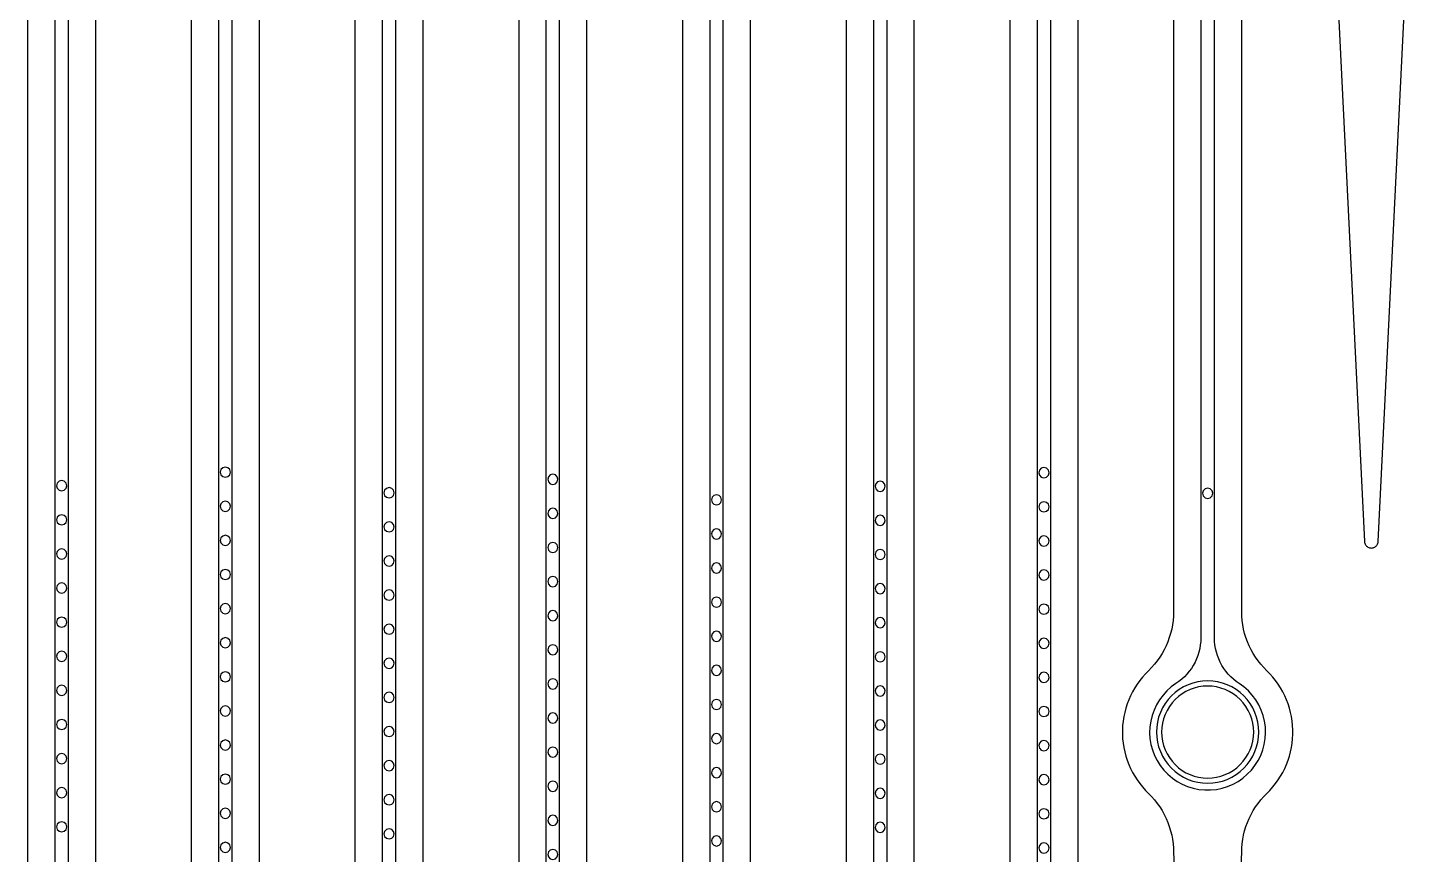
# Model space of a CAD drawing. Header units: metres. Extents: x -1805 to 1655, y -683 to 39617.
# Drawn here: x 216 to 418, y 1823.3 to 1944.5 of the extents above; entities that cross this region are included whole.
import ezdxf

# ---------------------------------------------------------------- set-up
doc = ezdxf.new("R2010")
doc.units = ezdxf.units.M
for name, color, linetype in [('Etching', 5, 'CONTINUOUS'), ('IONP', 7, 'CONTINUOUS'), ('Metal', 4, 'CONTINUOUS'), ('pad_etching', 1, 'CONTINUOUS'), ('PEDOT_SIROF', 6, 'CONTINUOUS')]:
    doc.layers.add(name, color=color, linetype=linetype)

msp = doc.modelspace()

# ---------------------------------------------------------------- linework, layer by layer
at = {"layer": 'Etching'}
for points in [[(216, 9134.24), (216, 970.02)], [(226, 970.02), (226, 9134.24)], [(240, 9134.24), (240, 1097.01)], [(250, 1097.01), (250, 9134.24)], [(264, 9134.24), (264, 1223.99)], [(274, 1223.99), (274, 9134.24)], [(288, 9134.24), (288, 1350.98)], [(298, 1350.98), (298, 9134.24)], [(312, 9134.24), (312, 1477.96)], [(322, 1477.96), (322, 9134.24)], [(336, 9134.24), (336, 1604.94)], [(346, 1604.94), (346, 9134.24)], [(360, 9134.24), (360, 1731.93)], [(370, 1731.93), (370, 9134.24)], [(384, 9134.24), (384, 1858.91), (383.98, 1858.27), (383.93, 1857.63), (383.85, 1856.99), (383.73, 1856.36), (383.57, 1855.73), (383.38, 1855.12), (383.17, 1854.51), (382.91, 1853.92), (382.63, 1853.35), (382.32, 1852.78), (381.97, 1852.24), (381.6, 1851.72), (381.2, 1851.21), (380.78, 1850.73), (380.33, 1850.27), (379.87, 1849.81), (379.44, 1849.32), (379.04, 1848.82), (378.66, 1848.29), (378.31, 1847.75), (377.99, 1847.18), (377.7, 1846.6), (377.43, 1846.01), (377.2, 1845.4), (377.01, 1844.79), (376.84, 1844.16), (376.71, 1843.53), (376.6, 1842.89), (376.54, 1842.24), (376.5, 1841.59), (376.5, 1840.95), (376.54, 1840.3), (376.6, 1839.65), (376.71, 1839.01), (376.84, 1838.38), (377.01, 1837.75), (377.2, 1837.14), (377.43, 1836.53), (377.7, 1835.94), (377.99, 1835.36), (378.31, 1834.79), (378.66, 1834.25), (379.04, 1833.72), (379.44, 1833.22), (379.87, 1832.73), (380.33, 1832.27), (380.78, 1831.81), (381.2, 1831.33), (381.6, 1830.82), (381.97, 1830.3), (382.32, 1829.76), (382.63, 1829.19), (382.91, 1828.62), (383.17, 1828.02), (383.38, 1827.42), (383.57, 1826.8), (383.73, 1826.18), (383.85, 1825.55), (383.93, 1824.91), (383.98, 1824.27), (384, 1823.63), (388, 1742.22)], [(390, 1742.22), (394, 1823.63), (394.02, 1824.27), (394.07, 1824.91), (394.15, 1825.55), (394.27, 1826.18), (394.43, 1826.8), (394.62, 1827.42), (394.83, 1828.02), (395.09, 1828.62), (395.37, 1829.19), (395.68, 1829.76), (396.03, 1830.3), (396.4, 1830.82), (396.8, 1831.33), (397.22, 1831.81), (397.67, 1832.27), (398.13, 1832.73), (398.56, 1833.22), (398.96, 1833.72), (399.34, 1834.25), (399.69, 1834.79), (400.01, 1835.36), (400.3, 1835.94), (400.57, 1836.53), (400.8, 1837.14), (400.99, 1837.75), (401.16, 1838.38), (401.29, 1839.01), (401.4, 1839.65), (401.46, 1840.3), (401.5, 1840.95), (401.5, 1841.59), (401.46, 1842.24), (401.4, 1842.89), (401.29, 1843.53), (401.16, 1844.16), (400.99, 1844.79), (400.8, 1845.4), (400.57, 1846.01), (400.3, 1846.6), (400.01, 1847.18), (399.69, 1847.75), (399.34, 1848.29), (398.96, 1848.82), (398.56, 1849.32), (398.13, 1849.81), (397.67, 1850.27), (397.22, 1850.73), (396.8, 1851.21), (396.4, 1851.72), (396.03, 1852.24), (395.68, 1852.78), (395.37, 1853.35), (395.09, 1853.92), (394.83, 1854.51), (394.62, 1855.12), (394.43, 1855.73), (394.27, 1856.36), (394.15, 1856.99), (394.07, 1857.63), (394.02, 1858.27), (394, 1858.91), (394, 9134.24)], [(408, 1950.61), (412, 1869.2), (412.02, 1869.08), (412.05, 1868.96), (412.09, 1868.84), (412.15, 1868.73), (412.22, 1868.62), (412.31, 1868.53), (412.41, 1868.45), (412.51, 1868.38), (412.63, 1868.33), (412.75, 1868.29), (412.87, 1868.26), (413, 1868.25), (413.13, 1868.26), (413.25, 1868.29), (413.37, 1868.33), (413.49, 1868.38), (413.59, 1868.45), (413.69, 1868.53), (413.78, 1868.62), (413.85, 1868.73), (413.91, 1868.84), (413.95, 1868.96), (413.98, 1869.08), (414, 1869.2), (418, 1950.61)]]:
    msp.add_lwpolyline(points, dxfattribs=at)
at = {"layer": 'IONP'}
for points in [[(245.75, 1879.37), (245.65, 1879.74), (245.38, 1880.01), (245, 1880.12), (244.62, 1880.01), (244.35, 1879.74), (244.25, 1879.37), (244.35, 1878.99), (244.62, 1878.72), (245, 1878.62), (245.38, 1878.72), (245.65, 1878.99), (245.75, 1879.37)], [(293.75, 1878.33), (293.65, 1878.71), (293.38, 1878.98), (293, 1879.08), (292.62, 1878.98), (292.35, 1878.71), (292.25, 1878.33), (292.35, 1877.96), (292.62, 1877.68), (293, 1877.58), (293.38, 1877.68), (293.65, 1877.96), (293.75, 1878.33)], [(365.75, 1879.29), (365.65, 1879.66), (365.38, 1879.94), (365, 1880.04), (364.62, 1879.94), (364.35, 1879.66), (364.25, 1879.29), (364.35, 1878.91), (364.62, 1878.64), (365, 1878.54), (365.38, 1878.64), (365.65, 1878.91), (365.75, 1879.29)], [(221.75, 1877.38), (221.65, 1877.76), (221.38, 1878.03), (221, 1878.13), (220.62, 1878.03), (220.35, 1877.76), (220.25, 1877.38), (220.35, 1877.01), (220.62, 1876.73), (221, 1876.63), (221.38, 1876.73), (221.65, 1877.01), (221.75, 1877.38)], [(269.75, 1876.35), (269.65, 1876.72), (269.38, 1877), (269, 1877.1), (268.62, 1877), (268.35, 1876.72), (268.25, 1876.35), (268.35, 1875.97), (268.62, 1875.7), (269, 1875.6), (269.38, 1875.7), (269.65, 1875.97), (269.75, 1876.35)], [(341.75, 1877.3), (341.65, 1877.68), (341.38, 1877.95), (341, 1878.05), (340.62, 1877.95), (340.35, 1877.68), (340.25, 1877.3), (340.35, 1876.93), (340.62, 1876.65), (341, 1876.55), (341.38, 1876.65), (341.65, 1876.93), (341.75, 1877.3)], [(389.75, 1876.27), (389.65, 1876.64), (389.38, 1876.92), (389, 1877.02), (388.62, 1876.92), (388.35, 1876.64), (388.25, 1876.27), (388.35, 1875.89), (388.62, 1875.62), (389, 1875.52), (389.38, 1875.62), (389.65, 1875.89), (389.75, 1876.27)], [(245.75, 1874.37), (245.65, 1874.74), (245.38, 1875.01), (245, 1875.12), (244.62, 1875.01), (244.35, 1874.74), (244.25, 1874.37), (244.35, 1873.99), (244.62, 1873.72), (245, 1873.62), (245.38, 1873.72), (245.65, 1873.99), (245.75, 1874.37)], [(317.75, 1875.32), (317.65, 1875.69), (317.38, 1875.97), (317, 1876.07), (316.62, 1875.97), (316.35, 1875.69), (316.25, 1875.32), (316.35, 1874.94), (316.62, 1874.67), (317, 1874.57), (317.38, 1874.67), (317.65, 1874.94), (317.75, 1875.32)], [(365.75, 1874.29), (365.65, 1874.66), (365.38, 1874.94), (365, 1875.04), (364.62, 1874.94), (364.35, 1874.66), (364.25, 1874.29), (364.35, 1873.91), (364.62, 1873.64), (365, 1873.54), (365.38, 1873.64), (365.65, 1873.91), (365.75, 1874.29)], [(221.75, 1872.38), (221.65, 1872.76), (221.38, 1873.03), (221, 1873.13), (220.62, 1873.03), (220.35, 1872.76), (220.25, 1872.38), (220.35, 1872.01), (220.62, 1871.73), (221, 1871.63), (221.38, 1871.73), (221.65, 1872.01), (221.75, 1872.38)], [(293.75, 1873.33), (293.65, 1873.71), (293.38, 1873.98), (293, 1874.08), (292.62, 1873.98), (292.35, 1873.71), (292.25, 1873.33), (292.35, 1872.96), (292.62, 1872.68), (293, 1872.58), (293.38, 1872.68), (293.65, 1872.96), (293.75, 1873.33)], [(341.75, 1872.3), (341.65, 1872.68), (341.38, 1872.95), (341, 1873.05), (340.62, 1872.95), (340.35, 1872.68), (340.25, 1872.3), (340.35, 1871.93), (340.62, 1871.65), (341, 1871.55), (341.38, 1871.65), (341.65, 1871.93), (341.75, 1872.3)], [(269.75, 1871.35), (269.65, 1871.72), (269.38, 1872), (269, 1872.1), (268.62, 1872), (268.35, 1871.72), (268.25, 1871.35), (268.35, 1870.97), (268.62, 1870.7), (269, 1870.6), (269.38, 1870.7), (269.65, 1870.97), (269.75, 1871.35)], [(317.75, 1870.32), (317.65, 1870.69), (317.38, 1870.97), (317, 1871.07), (316.62, 1870.97), (316.35, 1870.69), (316.25, 1870.32), (316.35, 1869.94), (316.62, 1869.67), (317, 1869.57), (317.38, 1869.67), (317.65, 1869.94), (317.75, 1870.32)], [(245.75, 1869.37), (245.65, 1869.74), (245.38, 1870.01), (245, 1870.12), (244.62, 1870.01), (244.35, 1869.74), (244.25, 1869.37), (244.35, 1868.99), (244.62, 1868.72), (245, 1868.62), (245.38, 1868.72), (245.65, 1868.99), (245.75, 1869.37)], [(293.75, 1868.33), (293.65, 1868.71), (293.38, 1868.98), (293, 1869.08), (292.62, 1868.98), (292.35, 1868.71), (292.25, 1868.33), (292.35, 1867.96), (292.62, 1867.68), (293, 1867.58), (293.38, 1867.68), (293.65, 1867.96), (293.75, 1868.33)], [(365.75, 1869.29), (365.65, 1869.66), (365.38, 1869.94), (365, 1870.04), (364.62, 1869.94), (364.35, 1869.66), (364.25, 1869.29), (364.35, 1868.91), (364.62, 1868.64), (365, 1868.54), (365.38, 1868.64), (365.65, 1868.91), (365.75, 1869.29)], [(221.75, 1867.38), (221.65, 1867.76), (221.38, 1868.03), (221, 1868.13), (220.62, 1868.03), (220.35, 1867.76), (220.25, 1867.38), (220.35, 1867.01), (220.62, 1866.73), (221, 1866.63), (221.38, 1866.73), (221.65, 1867.01), (221.75, 1867.38)], [(269.75, 1866.35), (269.65, 1866.72), (269.38, 1867), (269, 1867.1), (268.62, 1867), (268.35, 1866.72), (268.25, 1866.35), (268.35, 1865.97), (268.62, 1865.7), (269, 1865.6), (269.38, 1865.7), (269.65, 1865.97), (269.75, 1866.35)], [(341.75, 1867.3), (341.65, 1867.68), (341.38, 1867.95), (341, 1868.05), (340.62, 1867.95), (340.35, 1867.68), (340.25, 1867.3), (340.35, 1866.93), (340.62, 1866.65), (341, 1866.55), (341.38, 1866.65), (341.65, 1866.93), (341.75, 1867.3)], [(245.75, 1864.37), (245.65, 1864.74), (245.38, 1865.01), (245, 1865.12), (244.62, 1865.01), (244.35, 1864.74), (244.25, 1864.37), (244.35, 1863.99), (244.62, 1863.72), (245, 1863.62), (245.38, 1863.72), (245.65, 1863.99), (245.75, 1864.37)], [(317.75, 1865.32), (317.65, 1865.69), (317.38, 1865.97), (317, 1866.07), (316.62, 1865.97), (316.35, 1865.69), (316.25, 1865.32), (316.35, 1864.94), (316.62, 1864.67), (317, 1864.57), (317.38, 1864.67), (317.65, 1864.94), (317.75, 1865.32)], [(365.75, 1864.29), (365.65, 1864.66), (365.38, 1864.94), (365, 1865.04), (364.62, 1864.94), (364.35, 1864.66), (364.25, 1864.29), (364.35, 1863.91), (364.62, 1863.64), (365, 1863.54), (365.38, 1863.64), (365.65, 1863.91), (365.75, 1864.29)], [(221.75, 1862.38), (221.65, 1862.76), (221.38, 1863.03), (221, 1863.13), (220.62, 1863.03), (220.35, 1862.76), (220.25, 1862.38), (220.35, 1862.01), (220.62, 1861.73), (221, 1861.63), (221.38, 1861.73), (221.65, 1862.01), (221.75, 1862.38)], [(293.75, 1863.33), (293.65, 1863.71), (293.38, 1863.98), (293, 1864.08), (292.62, 1863.98), (292.35, 1863.71), (292.25, 1863.33), (292.35, 1862.96), (292.62, 1862.68), (293, 1862.58), (293.38, 1862.68), (293.65, 1862.96), (293.75, 1863.33)], [(341.75, 1862.3), (341.65, 1862.68), (341.38, 1862.95), (341, 1863.05), (340.62, 1862.95), (340.35, 1862.68), (340.25, 1862.3), (340.35, 1861.93), (340.62, 1861.65), (341, 1861.55), (341.38, 1861.65), (341.65, 1861.93), (341.75, 1862.3)], [(269.75, 1861.35), (269.65, 1861.72), (269.38, 1862), (269, 1862.1), (268.62, 1862), (268.35, 1861.72), (268.25, 1861.35), (268.35, 1860.97), (268.62, 1860.7), (269, 1860.6), (269.38, 1860.7), (269.65, 1860.97), (269.75, 1861.35)], [(317.75, 1860.32), (317.65, 1860.69), (317.38, 1860.97), (317, 1861.07), (316.62, 1860.97), (316.35, 1860.69), (316.25, 1860.32), (316.35, 1859.94), (316.62, 1859.67), (317, 1859.57), (317.38, 1859.67), (317.65, 1859.94), (317.75, 1860.32)], [(245.75, 1859.37), (245.65, 1859.74), (245.38, 1860.01), (245, 1860.12), (244.62, 1860.01), (244.35, 1859.74), (244.25, 1859.37), (244.35, 1858.99), (244.62, 1858.72), (245, 1858.62), (245.38, 1858.72), (245.65, 1858.99), (245.75, 1859.37)], [(293.75, 1858.33), (293.65, 1858.71), (293.38, 1858.98), (293, 1859.08), (292.62, 1858.98), (292.35, 1858.71), (292.25, 1858.33), (292.35, 1857.96), (292.62, 1857.68), (293, 1857.58), (293.38, 1857.68), (293.65, 1857.96), (293.75, 1858.33)], [(365.75, 1859.29), (365.65, 1859.66), (365.38, 1859.94), (365, 1860.04), (364.62, 1859.94), (364.35, 1859.66), (364.25, 1859.29), (364.35, 1858.91), (364.62, 1858.64), (365, 1858.54), (365.38, 1858.64), (365.65, 1858.91), (365.75, 1859.29)], [(221.75, 1857.38), (221.65, 1857.76), (221.38, 1858.03), (221, 1858.13), (220.62, 1858.03), (220.35, 1857.76), (220.25, 1857.38), (220.35, 1857.01), (220.62, 1856.73), (221, 1856.63), (221.38, 1856.73), (221.65, 1857.01), (221.75, 1857.38)], [(269.75, 1856.35), (269.65, 1856.72), (269.38, 1857), (269, 1857.1), (268.62, 1857), (268.35, 1856.72), (268.25, 1856.35), (268.35, 1855.97), (268.62, 1855.7), (269, 1855.6), (269.38, 1855.7), (269.65, 1855.97), (269.75, 1856.35)], [(341.75, 1857.3), (341.65, 1857.68), (341.38, 1857.95), (341, 1858.05), (340.62, 1857.95), (340.35, 1857.68), (340.25, 1857.3), (340.35, 1856.93), (340.62, 1856.65), (341, 1856.55), (341.38, 1856.65), (341.65, 1856.93), (341.75, 1857.3)], [(245.75, 1854.37), (245.65, 1854.74), (245.38, 1855.01), (245, 1855.12), (244.62, 1855.01), (244.35, 1854.74), (244.25, 1854.37), (244.35, 1853.99), (244.62, 1853.72), (245, 1853.62), (245.38, 1853.72), (245.65, 1853.99), (245.75, 1854.37)], [(317.75, 1855.32), (317.65, 1855.69), (317.38, 1855.97), (317, 1856.07), (316.62, 1855.97), (316.35, 1855.69), (316.25, 1855.32), (316.35, 1854.94), (316.62, 1854.67), (317, 1854.57), (317.38, 1854.67), (317.65, 1854.94), (317.75, 1855.32)], [(365.75, 1854.29), (365.65, 1854.66), (365.38, 1854.94), (365, 1855.04), (364.62, 1854.94), (364.35, 1854.66), (364.25, 1854.29), (364.35, 1853.91), (364.62, 1853.64), (365, 1853.54), (365.38, 1853.64), (365.65, 1853.91), (365.75, 1854.29)], [(221.75, 1852.38), (221.65, 1852.76), (221.38, 1853.03), (221, 1853.13), (220.62, 1853.03), (220.35, 1852.76), (220.25, 1852.38), (220.35, 1852.01), (220.62, 1851.73), (221, 1851.63), (221.38, 1851.73), (221.65, 1852.01), (221.75, 1852.38)], [(293.75, 1853.33), (293.65, 1853.71), (293.38, 1853.98), (293, 1854.08), (292.62, 1853.98), (292.35, 1853.71), (292.25, 1853.33), (292.35, 1852.96), (292.62, 1852.68), (293, 1852.58), (293.38, 1852.68), (293.65, 1852.96), (293.75, 1853.33)], [(341.75, 1852.3), (341.65, 1852.68), (341.38, 1852.95), (341, 1853.05), (340.62, 1852.95), (340.35, 1852.68), (340.25, 1852.3), (340.35, 1851.93), (340.62, 1851.65), (341, 1851.55), (341.38, 1851.65), (341.65, 1851.93), (341.75, 1852.3)], [(269.75, 1851.35), (269.65, 1851.72), (269.38, 1852), (269, 1852.1), (268.62, 1852), (268.35, 1851.72), (268.25, 1851.35), (268.35, 1850.97), (268.62, 1850.7), (269, 1850.6), (269.38, 1850.7), (269.65, 1850.97), (269.75, 1851.35)], [(317.75, 1850.32), (317.65, 1850.69), (317.38, 1850.97), (317, 1851.07), (316.62, 1850.97), (316.35, 1850.69), (316.25, 1850.32), (316.35, 1849.94), (316.62, 1849.67), (317, 1849.57), (317.38, 1849.67), (317.65, 1849.94), (317.75, 1850.32)], [(245.75, 1849.37), (245.65, 1849.74), (245.38, 1850.01), (245, 1850.12), (244.62, 1850.01), (244.35, 1849.74), (244.25, 1849.37), (244.35, 1848.99), (244.62, 1848.72), (245, 1848.62), (245.38, 1848.72), (245.65, 1848.99), (245.75, 1849.37)], [(293.75, 1848.33), (293.65, 1848.71), (293.38, 1848.98), (293, 1849.08), (292.62, 1848.98), (292.35, 1848.71), (292.25, 1848.33), (292.35, 1847.96), (292.62, 1847.68), (293, 1847.58), (293.38, 1847.68), (293.65, 1847.96), (293.75, 1848.33)], [(365.75, 1849.29), (365.65, 1849.66), (365.38, 1849.94), (365, 1850.04), (364.62, 1849.94), (364.35, 1849.66), (364.25, 1849.29), (364.35, 1848.91), (364.62, 1848.64), (365, 1848.54), (365.38, 1848.64), (365.65, 1848.91), (365.75, 1849.29)], [(221.75, 1847.38), (221.65, 1847.76), (221.38, 1848.03), (221, 1848.13), (220.62, 1848.03), (220.35, 1847.76), (220.25, 1847.38), (220.35, 1847.01), (220.62, 1846.73), (221, 1846.63), (221.38, 1846.73), (221.65, 1847.01), (221.75, 1847.38)], [(269.75, 1846.35), (269.65, 1846.72), (269.38, 1847), (269, 1847.1), (268.62, 1847), (268.35, 1846.72), (268.25, 1846.35), (268.35, 1845.97), (268.62, 1845.7), (269, 1845.6), (269.38, 1845.7), (269.65, 1845.97), (269.75, 1846.35)], [(341.75, 1847.3), (341.65, 1847.68), (341.38, 1847.95), (341, 1848.05), (340.62, 1847.95), (340.35, 1847.68), (340.25, 1847.3), (340.35, 1846.93), (340.62, 1846.65), (341, 1846.55), (341.38, 1846.65), (341.65, 1846.93), (341.75, 1847.3)], [(245.75, 1844.37), (245.65, 1844.74), (245.38, 1845.01), (245, 1845.12), (244.62, 1845.01), (244.35, 1844.74), (244.25, 1844.37), (244.35, 1843.99), (244.62, 1843.72), (245, 1843.62), (245.38, 1843.72), (245.65, 1843.99), (245.75, 1844.37)], [(317.75, 1845.32), (317.65, 1845.69), (317.38, 1845.97), (317, 1846.07), (316.62, 1845.97), (316.35, 1845.69), (316.25, 1845.32), (316.35, 1844.94), (316.62, 1844.67), (317, 1844.57), (317.38, 1844.67), (317.65, 1844.94), (317.75, 1845.32)], [(365.75, 1844.29), (365.65, 1844.66), (365.38, 1844.94), (365, 1845.04), (364.62, 1844.94), (364.35, 1844.66), (364.25, 1844.29), (364.35, 1843.91), (364.62, 1843.64), (365, 1843.54), (365.38, 1843.64), (365.65, 1843.91), (365.75, 1844.29)], [(221.75, 1842.38), (221.65, 1842.76), (221.38, 1843.03), (221, 1843.13), (220.62, 1843.03), (220.35, 1842.76), (220.25, 1842.38), (220.35, 1842.01), (220.62, 1841.73), (221, 1841.63), (221.38, 1841.73), (221.65, 1842.01), (221.75, 1842.38)], [(293.75, 1843.33), (293.65, 1843.71), (293.38, 1843.98), (293, 1844.08), (292.62, 1843.98), (292.35, 1843.71), (292.25, 1843.33), (292.35, 1842.96), (292.62, 1842.68), (293, 1842.58), (293.38, 1842.68), (293.65, 1842.96), (293.75, 1843.33)], [(341.75, 1842.3), (341.65, 1842.68), (341.38, 1842.95), (341, 1843.05), (340.62, 1842.95), (340.35, 1842.68), (340.25, 1842.3), (340.35, 1841.93), (340.62, 1841.65), (341, 1841.55), (341.38, 1841.65), (341.65, 1841.93), (341.75, 1842.3)], [(269.75, 1841.35), (269.65, 1841.72), (269.38, 1842), (269, 1842.1), (268.62, 1842), (268.35, 1841.72), (268.25, 1841.35), (268.35, 1840.97), (268.62, 1840.7), (269, 1840.6), (269.38, 1840.7), (269.65, 1840.97), (269.75, 1841.35)], [(317.75, 1840.32), (317.65, 1840.69), (317.38, 1840.97), (317, 1841.07), (316.62, 1840.97), (316.35, 1840.69), (316.25, 1840.32), (316.35, 1839.94), (316.62, 1839.67), (317, 1839.57), (317.38, 1839.67), (317.65, 1839.94), (317.75, 1840.32)], [(245.75, 1839.37), (245.65, 1839.74), (245.38, 1840.01), (245, 1840.12), (244.62, 1840.01), (244.35, 1839.74), (244.25, 1839.37), (244.35, 1838.99), (244.62, 1838.72), (245, 1838.62), (245.38, 1838.72), (245.65, 1838.99), (245.75, 1839.37)], [(293.75, 1838.33), (293.65, 1838.71), (293.38, 1838.98), (293, 1839.08), (292.62, 1838.98), (292.35, 1838.71), (292.25, 1838.33), (292.35, 1837.96), (292.62, 1837.68), (293, 1837.58), (293.38, 1837.68), (293.65, 1837.96), (293.75, 1838.33)], [(365.75, 1839.29), (365.65, 1839.66), (365.38, 1839.94), (365, 1840.04), (364.62, 1839.94), (364.35, 1839.66), (364.25, 1839.29), (364.35, 1838.91), (364.62, 1838.64), (365, 1838.54), (365.38, 1838.64), (365.65, 1838.91), (365.75, 1839.29)], [(221.75, 1837.38), (221.65, 1837.76), (221.38, 1838.03), (221, 1838.13), (220.62, 1838.03), (220.35, 1837.76), (220.25, 1837.38), (220.35, 1837.01), (220.62, 1836.73), (221, 1836.63), (221.38, 1836.73), (221.65, 1837.01), (221.75, 1837.38)], [(269.75, 1836.35), (269.65, 1836.72), (269.38, 1837), (269, 1837.1), (268.62, 1837), (268.35, 1836.72), (268.25, 1836.35), (268.35, 1835.97), (268.62, 1835.7), (269, 1835.6), (269.38, 1835.7), (269.65, 1835.97), (269.75, 1836.35)], [(341.75, 1837.3), (341.65, 1837.68), (341.38, 1837.95), (341, 1838.05), (340.62, 1837.95), (340.35, 1837.68), (340.25, 1837.3), (340.35, 1836.93), (340.62, 1836.65), (341, 1836.55), (341.38, 1836.65), (341.65, 1836.93), (341.75, 1837.3)], [(245.75, 1834.37), (245.65, 1834.74), (245.38, 1835.01), (245, 1835.12), (244.62, 1835.01), (244.35, 1834.74), (244.25, 1834.37), (244.35, 1833.99), (244.62, 1833.72), (245, 1833.62), (245.38, 1833.72), (245.65, 1833.99), (245.75, 1834.37)], [(317.75, 1835.32), (317.65, 1835.69), (317.38, 1835.97), (317, 1836.07), (316.62, 1835.97), (316.35, 1835.69), (316.25, 1835.32), (316.35, 1834.94), (316.62, 1834.67), (317, 1834.57), (317.38, 1834.67), (317.65, 1834.94), (317.75, 1835.32)], [(365.75, 1834.29), (365.65, 1834.66), (365.38, 1834.94), (365, 1835.04), (364.62, 1834.94), (364.35, 1834.66), (364.25, 1834.29), (364.35, 1833.91), (364.62, 1833.64), (365, 1833.54), (365.38, 1833.64), (365.65, 1833.91), (365.75, 1834.29)], [(221.75, 1832.38), (221.65, 1832.76), (221.38, 1833.03), (221, 1833.13), (220.62, 1833.03), (220.35, 1832.76), (220.25, 1832.38), (220.35, 1832.01), (220.62, 1831.73), (221, 1831.63), (221.38, 1831.73), (221.65, 1832.01), (221.75, 1832.38)], [(293.75, 1833.33), (293.65, 1833.71), (293.38, 1833.98), (293, 1834.08), (292.62, 1833.98), (292.35, 1833.71), (292.25, 1833.33), (292.35, 1832.96), (292.62, 1832.68), (293, 1832.58), (293.38, 1832.68), (293.65, 1832.96), (293.75, 1833.33)], [(341.75, 1832.3), (341.65, 1832.68), (341.38, 1832.95), (341, 1833.05), (340.62, 1832.95), (340.35, 1832.68), (340.25, 1832.3), (340.35, 1831.93), (340.62, 1831.65), (341, 1831.55), (341.38, 1831.65), (341.65, 1831.93), (341.75, 1832.3)], [(269.75, 1831.35), (269.65, 1831.72), (269.38, 1832), (269, 1832.1), (268.62, 1832), (268.35, 1831.72), (268.25, 1831.35), (268.35, 1830.97), (268.62, 1830.7), (269, 1830.6), (269.38, 1830.7), (269.65, 1830.97), (269.75, 1831.35)], [(317.75, 1830.32), (317.65, 1830.69), (317.38, 1830.97), (317, 1831.07), (316.62, 1830.97), (316.35, 1830.69), (316.25, 1830.32), (316.35, 1829.94), (316.62, 1829.67), (317, 1829.57), (317.38, 1829.67), (317.65, 1829.94), (317.75, 1830.32)], [(221.75, 1827.38), (221.65, 1827.76), (221.38, 1828.03), (221, 1828.13), (220.62, 1828.03), (220.35, 1827.76), (220.25, 1827.38), (220.35, 1827.01), (220.62, 1826.73), (221, 1826.63), (221.38, 1826.73), (221.65, 1827.01), (221.75, 1827.38)], [(245.75, 1829.37), (245.65, 1829.74), (245.38, 1830.01), (245, 1830.12), (244.62, 1830.01), (244.35, 1829.74), (244.25, 1829.37), (244.35, 1828.99), (244.62, 1828.72), (245, 1828.62), (245.38, 1828.72), (245.65, 1828.99), (245.75, 1829.37)], [(293.75, 1828.33), (293.65, 1828.71), (293.38, 1828.98), (293, 1829.08), (292.62, 1828.98), (292.35, 1828.71), (292.25, 1828.33), (292.35, 1827.96), (292.62, 1827.68), (293, 1827.58), (293.38, 1827.68), (293.65, 1827.96), (293.75, 1828.33)], [(365.75, 1829.29), (365.65, 1829.66), (365.38, 1829.94), (365, 1830.04), (364.62, 1829.94), (364.35, 1829.66), (364.25, 1829.29), (364.35, 1828.91), (364.62, 1828.64), (365, 1828.54), (365.38, 1828.64), (365.65, 1828.91), (365.75, 1829.29)], [(269.75, 1826.35), (269.65, 1826.72), (269.38, 1827), (269, 1827.1), (268.62, 1827), (268.35, 1826.72), (268.25, 1826.35), (268.35, 1825.97), (268.62, 1825.7), (269, 1825.6), (269.38, 1825.7), (269.65, 1825.97), (269.75, 1826.35)], [(341.75, 1827.3), (341.65, 1827.68), (341.38, 1827.95), (341, 1828.05), (340.62, 1827.95), (340.35, 1827.68), (340.25, 1827.3), (340.35, 1826.93), (340.62, 1826.65), (341, 1826.55), (341.38, 1826.65), (341.65, 1826.93), (341.75, 1827.3)], [(245.75, 1824.37), (245.65, 1824.74), (245.38, 1825.01), (245, 1825.12), (244.62, 1825.01), (244.35, 1824.74), (244.25, 1824.37), (244.35, 1823.99), (244.62, 1823.72), (245, 1823.62), (245.38, 1823.72), (245.65, 1823.99), (245.75, 1824.37)], [(293.75, 1823.33), (293.65, 1823.71), (293.38, 1823.98), (293, 1824.08), (292.62, 1823.98), (292.35, 1823.71), (292.25, 1823.33), (292.35, 1822.96), (292.62, 1822.68), (293, 1822.58), (293.38, 1822.68), (293.65, 1822.96), (293.75, 1823.33)], [(317.75, 1825.32), (317.65, 1825.69), (317.38, 1825.97), (317, 1826.07), (316.62, 1825.97), (316.35, 1825.69), (316.25, 1825.32), (316.35, 1824.94), (316.62, 1824.67), (317, 1824.57), (317.38, 1824.67), (317.65, 1824.94), (317.75, 1825.32)], [(365.75, 1824.29), (365.65, 1824.66), (365.38, 1824.94), (365, 1825.04), (364.62, 1824.94), (364.35, 1824.66), (364.25, 1824.29), (364.35, 1823.91), (364.62, 1823.64), (365, 1823.54), (365.38, 1823.64), (365.65, 1823.91), (365.75, 1824.29)]]:
    msp.add_lwpolyline(points, close=True, dxfattribs=at)
at = {"layer": 'Metal'}
for points in [[(220, 9436.51), (220, 966.21)], [(222, 966.21), (222, 9436.51)], [(244, 9436.51), (244, 1093.19)], [(246, 1093.19), (246, 9436.51)], [(268, 9436.51), (268, 1220.18)], [(270, 1220.18), (270, 9436.51)], [(292, 9436.51), (292, 1347.16)], [(294, 1347.16), (294, 9436.51)], [(316, 9436.51), (316, 1474.15)], [(318, 1474.15), (318, 9436.51)], [(340, 9436.51), (340, 1601.13)], [(342, 1601.13), (342, 9436.51)], [(364, 9436.51), (364, 1728.12)], [(366, 1728.12), (366, 9436.51)], [(388, 9436.51), (388, 1855.1), (387.98, 1854.57), (387.93, 1854.04), (387.84, 1853.52), (387.72, 1853), (387.56, 1852.5), (387.38, 1852), (387.15, 1851.52), (386.9, 1851.05), (386.62, 1850.61), (386.31, 1850.18), (385.97, 1849.77), (385.6, 1849.39), (385.21, 1849.03), (384.8, 1848.7), (384.36, 1848.39), (383.67, 1847.89), (383.03, 1847.32), (382.46, 1846.69), (381.94, 1846.01), (381.5, 1845.28), (381.14, 1844.5), (380.85, 1843.7), (380.65, 1842.87), (380.53, 1842.02), (380.5, 1841.17), (380.55, 1840.32), (380.69, 1839.47), (380.91, 1838.65), (381.22, 1837.85), (381.6, 1837.09), (382.06, 1836.36), (382.59, 1835.69), (383.18, 1835.08), (383.83, 1834.52), (384.53, 1834.04), (385.28, 1833.63), (386.07, 1833.29), (386.89, 1833.04), (387.72, 1832.87), (388.57, 1832.78), (389.43, 1832.78), (390.28, 1832.87), (391.11, 1833.04), (391.93, 1833.29), (392.72, 1833.63), (393.47, 1834.04), (394.17, 1834.52), (394.82, 1835.08), (395.41, 1835.69), (395.94, 1836.36), (396.4, 1837.09), (396.78, 1837.85), (397.09, 1838.65), (397.31, 1839.47), (397.45, 1840.32), (397.5, 1841.17), (397.47, 1842.02), (397.35, 1842.87), (397.15, 1843.7), (396.86, 1844.5), (396.5, 1845.28), (396.06, 1846.01), (395.54, 1846.69), (394.97, 1847.32), (394.33, 1847.89), (393.64, 1848.39), (393.2, 1848.7), (392.79, 1849.03), (392.4, 1849.39), (392.03, 1849.77), (391.69, 1850.18), (391.38, 1850.61), (391.1, 1851.05), (390.85, 1851.52), (390.62, 1852), (390.44, 1852.5), (390.28, 1853), (390.16, 1853.52), (390.07, 1854.04), (390.02, 1854.57), (390, 1855.1), (390, 9436.51)]]:
    msp.add_lwpolyline(points, dxfattribs=at)
at = {"layer": 'pad_etching'}
msp.add_lwpolyline([(395.75, 1841.27), (395.72, 1841.93), (395.62, 1842.59), (395.46, 1843.23), (395.24, 1843.85), (394.95, 1844.45), (394.61, 1845.02), (394.22, 1845.55), (393.77, 1846.04), (393.28, 1846.49), (392.75, 1846.88), (392.18, 1847.22), (391.58, 1847.51), (390.96, 1847.73), (390.32, 1847.89), (389.66, 1847.99), (389, 1848.02), (388.34, 1847.99), (387.68, 1847.89), (387.04, 1847.73), (386.42, 1847.51), (385.82, 1847.22), (385.25, 1846.88), (384.72, 1846.49), (384.23, 1846.04), (383.78, 1845.55), (383.39, 1845.02), (383.05, 1844.45), (382.76, 1843.85), (382.54, 1843.23), (382.38, 1842.59), (382.28, 1841.93), (382.25, 1841.27), (382.28, 1840.61), (382.38, 1839.95), (382.54, 1839.31), (382.76, 1838.69), (383.05, 1838.09), (383.39, 1837.52), (383.78, 1836.99), (384.23, 1836.5), (384.72, 1836.05), (385.25, 1835.66), (385.82, 1835.32), (386.42, 1835.03), (387.04, 1834.81), (387.68, 1834.65), (388.34, 1834.55), (389, 1834.52), (389.66, 1834.55), (390.32, 1834.65), (390.96, 1834.81), (391.58, 1835.03), (392.18, 1835.32), (392.75, 1835.66), (393.28, 1836.05), (393.77, 1836.5), (394.22, 1836.99), (394.61, 1837.52), (394.95, 1838.09), (395.24, 1838.69), (395.46, 1839.31), (395.62, 1839.95), (395.72, 1840.61), (395.75, 1841.27)], close=True, dxfattribs=at)
at = {"layer": 'PEDOT_SIROF'}
msp.add_lwpolyline([(396.5, 1841.27), (396.46, 1842), (396.36, 1842.73), (396.18, 1843.45), (395.93, 1844.14), (395.61, 1844.81), (395.24, 1845.44), (394.8, 1846.03), (394.3, 1846.57), (393.76, 1847.07), (393.17, 1847.51), (392.54, 1847.88), (391.87, 1848.2), (391.18, 1848.45), (390.46, 1848.63), (389.74, 1848.73), (389, 1848.77), (388.26, 1848.73), (387.54, 1848.63), (386.82, 1848.45), (386.13, 1848.2), (385.46, 1847.88), (384.83, 1847.51), (384.24, 1847.07), (383.7, 1846.57), (383.2, 1846.03), (382.76, 1845.44), (382.39, 1844.81), (382.07, 1844.14), (381.82, 1843.45), (381.64, 1842.73), (381.54, 1842), (381.5, 1841.27), (381.54, 1840.53), (381.64, 1839.81), (381.82, 1839.09), (382.07, 1838.4), (382.39, 1837.73), (382.76, 1837.1), (383.2, 1836.51), (383.7, 1835.97), (384.24, 1835.47), (384.83, 1835.03), (385.46, 1834.66), (386.13, 1834.34), (386.82, 1834.09), (387.54, 1833.91), (388.26, 1833.81), (389, 1833.77), (389.74, 1833.81), (390.46, 1833.91), (391.18, 1834.09), (391.87, 1834.34), (392.54, 1834.66), (393.17, 1835.03), (393.76, 1835.47), (394.3, 1835.97), (394.8, 1836.51), (395.24, 1837.1), (395.61, 1837.73), (395.93, 1838.4), (396.18, 1839.09), (396.36, 1839.81), (396.46, 1840.53), (396.5, 1841.27)], close=True, dxfattribs=at)

doc.saveas('drawing.dxf')
